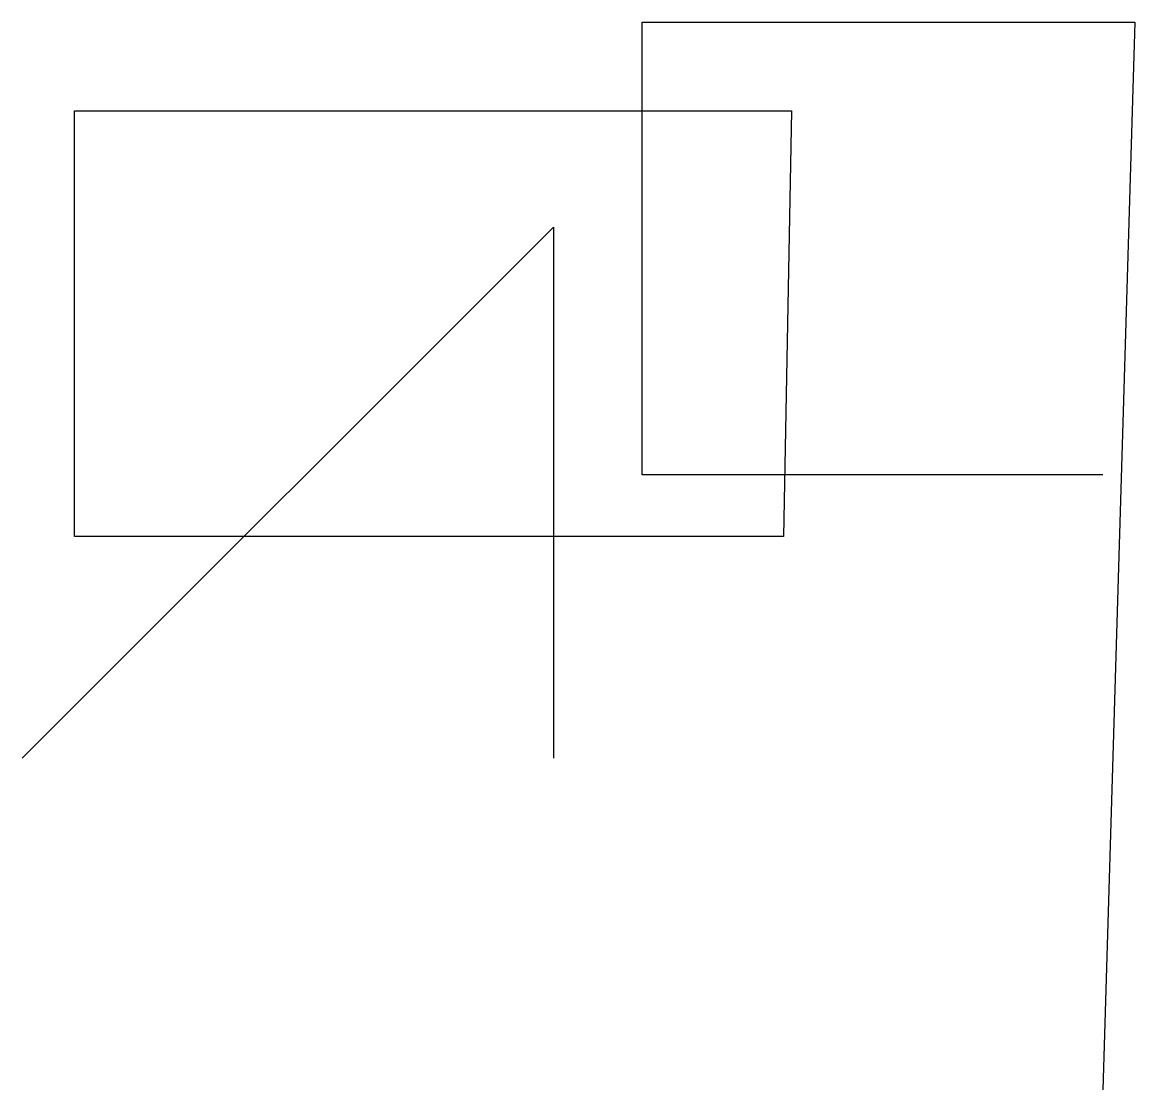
# Model space of a CAD drawing. Header units: millimetres. Extents: x 0 to 20.9, y -6.2 to 13.9.
import ezdxf

# ---------------------------------------------------------------- set-up
doc = ezdxf.new("R2010")
doc.units = ezdxf.units.MM
doc.layers.add('Layer1', color=20, linetype='Continuous')
doc.layers.add('Test_name', color=92, linetype='Continuous')

msp = doc.modelspace()

# ---------------------------------------------------------------- linework, layer by layer
msp.add_lwpolyline([(0, 0), (10, 10), (10, 0)])
at = {"layer": 'Layer1'}
msp.add_lwpolyline([(14.332, 4.176), (0.984, 4.176), (0.984, 12.189), (14.481, 12.189), (14.332, 4.176)], dxfattribs=at)
at = {"layer": 'Test_name'}
msp.add_lwpolyline([(20.342, 5.339), (11.672, 5.339), (11.672, 13.859), (20.945, 13.859), (20.342, -6.241)], dxfattribs=at)

doc.saveas('drawing.dxf')
